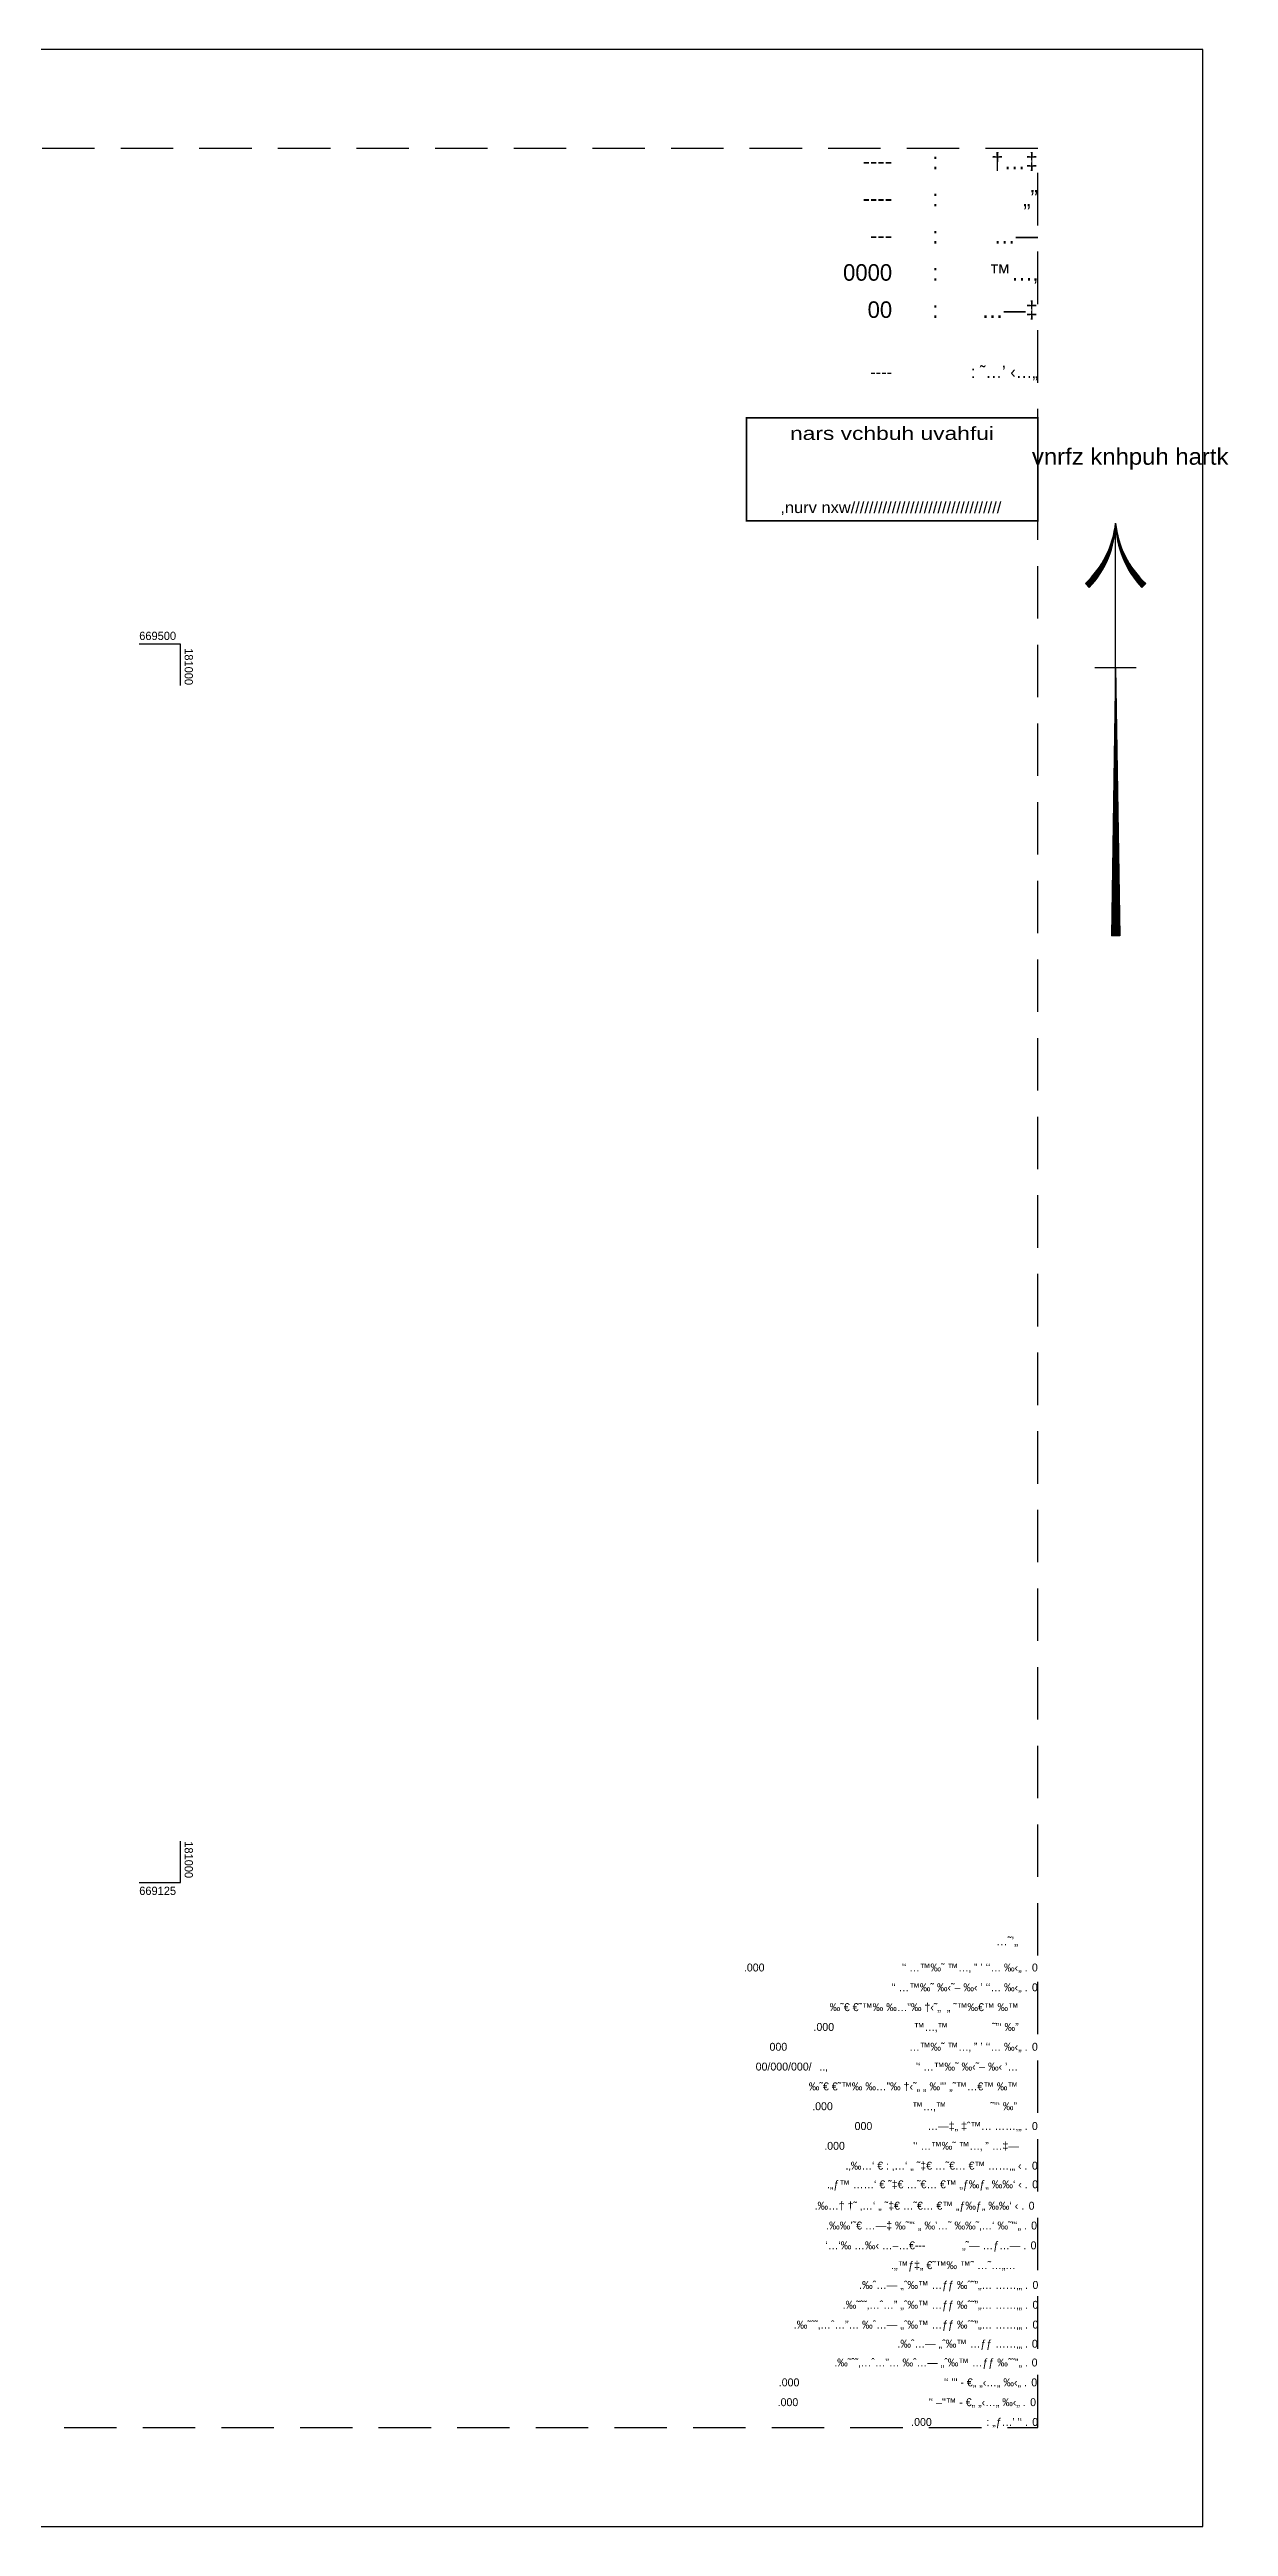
# Model space of a CAD drawing. Extents: x 180435 to 182279, y 668912 to 669787.
# Drawn here: x 180960 to 181317, y 668930 to 669680 of the extents above; entities that cross this region are included whole.
import ezdxf
from ezdxf.enums import TextEntityAlignment as Align

# ---------------------------------------------------------------- set-up
doc = ezdxf.new("R2010")
doc.units = 0
doc.header["$LTSCALE"] = 2.5
doc.header["$MEASUREMENT"] = 0
doc.linetypes.add('HIDDEN', pattern=[9.524999999999999, 6.35, -3.175])
doc.layers.get('0').update_dxf_attribs({"linetype": 'CONTINUOUS'})
for name, color, linetype in [('DFS', 2, 'CONTINUOUS'), ('DRWP002', 2, 'CONTINUOUS'), ('DRWS001', 2, 'CONTINUOUS'), ('DRWS006', 2, 'CONTINUOUS'), ('DRWT001', 2, 'CONTINUOUS'), ('DRWT003', 2, 'CONTINUOUS'), ('DRWT004', 2, 'CONTINUOUS'), ('חותמת-תצר', 5, 'CONTINUOUS')]:
    doc.layers.add(name, color=color, linetype=linetype)
doc.styles.add('HEBTXT', font='HEBTXT.shx')
doc.styles.add('MD-2010', font='hebtxt.shx', dxfattribs={"height": 1.25})
doc.styles.add('miryam', font='mirym.shx', dxfattribs={"height": 100})

# ---------------------------------------------------------------- blocks, each defined once
blk = doc.blocks.new('SU77_6')
at = {"color": 2, "style": 'MD-2010'}
blk.add_attdef('WN', text='', height=2, dxfattribs=at).set_placement((-1.937947931501185, 0.0004575517768898862), align=Align.RIGHT)
at = {"layer": 'DFS', "style": 'HEBTXT'}
blk.add_text('..‚', height=2, dxfattribs=at).set_placement((0, 0))
blk = doc.blocks.new('SUNORTHR')
at = {"color": 2}
for p, q in [((0, 65), (0, 100)), ((-6.403872921098891, 84.38151733106574), (-7.320254394406588, 85.37681601775166)), ((6.403872921098892, 84.38151733106574), (7.320254394406589, 85.37681601775166)), ((0, 65), (0, 68.5)), ((-5, 65), (5, 65)), ((0, 65), (-1, 0)), ((-0.02554744525547445, 65), (-0.5, 0)), ((0, 65), (1, 0)), ((0, 0), (0, 65)), ((0.5, 0), (3.044159906230268e-17, 65)), ((-0.2423076923076923, 44), (-0.75, 0)), ((-0.08076923076923077, 44), (-0.25, 0)), ((0.08076923076923077, 44), (0.25, 0)), ((0.2423076923076923, 44), (0.75, 0)), ((1, 0), (-1, 0))]:
    blk.add_line(p, q, dxfattribs=at)
for centre, start, end in [((-22.93668294439459, 102.3381048251573), 312.6360808484674, 354.179524759516), ((-22.99498270379199, 101.6700087177656), 313.8673465120373, 355.8461914261827), ((-23.0338264121041, 101.0004996162723), 315.0659592826666, 357.5128580928494), ((-23.05318120367573, 100.3301439922182), 316.2313638486169, 359.1795247595161), ((22.9366829443946, 102.3381048251573), 185.8204752404839, 227.3639191515327), ((22.99498270379199, 101.6700087177656), 184.1538085738173, 226.1326534879627), ((23.03382641210411, 101.0004996162723), 182.4871419071506, 224.9340407173334), ((23.05318120367573, 100.3301439922182), 180.8204752404839, 223.7686361513832), ((-22.95827527439944, 102.115598045472), 313.0500989810666, 341.0880374025801), ((-22.97770913656962, 101.8928923636358), 313.4605269894214, 341.6348140411041), ((-23.01009435205782, 101.4469680627099), 314.2705384293455, 342.7245557327126), ((-23.02304266061551, 101.2237913680788), 314.6700828809357, 343.2675196707672), ((-23.04244459266781, 100.7771138005079), 315.458146343693, 344.3496266687203), ((-23.04889639205126, 100.5536549228465), 315.8466220834477, 344.888765208451), ((23.04889639205127, 100.5536549228465), 195.111234791549, 224.1533779165523), ((23.04244459266782, 100.7771138005079), 195.6503733312797, 224.541853656307), ((23.02304266061551, 101.2237913680788), 196.7324803292328, 225.3299171190644), ((23.01009435205782, 101.4469680627099), 197.2754442672874, 225.7294615706545), ((22.97770913656962, 101.8928923636358), 198.3651859588959, 226.5394730105786), ((22.95827527439945, 102.115598045472), 198.9119625974199, 226.9499010189334)]:
    blk.add_arc(centre, 23.05554507412708, start, end, dxfattribs=at)
blk = doc.blocks.new('HEAN12')
at = {"layer": 'DRWT003', "style": 'HEBTXT'}
blk.add_text('  \'‘ –"™ - €„ „‹…„ ‰‹„ .', height=2, dxfattribs=at).set_placement((-2.511170887146363, -2.842170943040401e-14), align=Align.RIGHT)
at = {"layer": 'DRWT003', "style": 'HEBTXT', "flags": 8}
blk.add_attdef('NUM_T', text='', height=2, dxfattribs=at).set_placement((-59.9409527996354, 3.31529970765132e-05), align=Align.RIGHT)
blk.add_attdef('NO', (-1.404364525915412, 0), '', height=2, dxfattribs=at)
blk = doc.blocks.new('HEAN11')
at = {"layer": 'DRWT003', "style": 'HEBTXT'}
blk.add_text('  \'‘ ’" - €„ „‹…„ ‰‹„ .', height=2, dxfattribs=at).set_placement((-2.511172131737794, -2.842170943040401e-14), align=Align.RIGHT)
at = {"layer": 'DRWT003', "style": 'HEBTXT', "flags": 8}
blk.add_attdef('NUM_T', text='', height=2, dxfattribs=at).set_placement((-59.94095404422683, 3.31529970765132e-05), align=Align.RIGHT)
blk.add_attdef('NO', (-1.404365770506843, 0), '', height=2, dxfattribs=at)
blk = doc.blocks.new('HEAN15')
at = {"layer": 'DRWT003', "style": 'HEBTXT'}
blk.add_text('.‰˜ˆ˜‚…ˆ…”… ‰ˆ…— „ˆ‰™ …ƒƒ ‰ˆ˜”„… ……‚„ .', height=2, dxfattribs=at).set_placement((-2.439833450163064, 0), align=Align.RIGHT)
at = {"layer": 'DRWT003', "style": 'HEBTXT', "flags": 8}
blk.add_attdef('NO', (-1.333027088932113, 0), '', height=2, dxfattribs=at)
blk = doc.blocks.new('HEAN10')
at = {"layer": 'DRWT003', "style": 'HEBTXT'}
blk.add_text('.‰˜ˆ˜‚…ˆ…” „ˆ‰™ …ƒƒ ‰ˆ˜”„… ……‚„ .', height=2, dxfattribs=at).set_placement((-2.439833450163064, 0), align=Align.RIGHT)
at = {"layer": 'DRWT003', "style": 'HEBTXT', "flags": 8}
blk.add_attdef('NO', (-1.333027088932113, 0), '', height=2, dxfattribs=at)
blk = doc.blocks.new('HEAN9')
at = {"layer": 'DRWT003', "style": 'HEBTXT'}
blk.add_text('.‰ˆ…— „ˆ‰™ …ƒƒ ‰ˆ˜”„… ……‚„ .', height=2, dxfattribs=at).set_placement((-2.439833450163064, 0), align=Align.RIGHT)
at = {"layer": 'DRWT003', "style": 'HEBTXT', "flags": 8}
blk.add_attdef('NO', (-1.333027088932113, 0), '', height=2, dxfattribs=at)
blk = doc.blocks.new('HEAN8')
at = {"layer": 'DRWT003', "style": 'HEBTXT'}
for s, p in [('‘…‘‰ …‰‹ …–…€                „˜— …ƒ…— .', (-2.439833450163064, -2.842170943040401e-14)), ('.„™ƒ‡„ €˜™‰ ™˜ …˜…„…', (-5.043261057522272, -5.000000000000028))]:
    blk.add_text(s, height=2, dxfattribs=at).set_placement(p, align=Align.RIGHT)
at = {"layer": 'DRWT003', "style": 'HEBTXT', "flags": 8}
blk.add_attdef('NEK_BAK', text='', height=2, dxfattribs=at).set_placement((-27.88827548702477, -2.842170943040401e-14), align=Align.RIGHT)
blk.add_attdef('NO', (-1.333027088932113, 2.842170943040401e-14), '', height=2, dxfattribs=at)
blk = doc.blocks.new('HEAN7')
at = {"layer": 'DRWT003', "style": 'HEBTXT'}
blk.add_text('.‰‰’˜€ …—‡ ‰˜”‘ „ ‰’…˜ ‰‰˜‚…‘ ‰˜”‘„ .', height=2, dxfattribs=at).set_placement((-2.411054459041566, -2.842170943040401e-14), align=Align.RIGHT)
at = {"layer": 'DRWT003', "style": 'HEBTXT', "flags": 8}
blk.add_attdef('NO', (-1.333027088932113, 0), '', height=2, dxfattribs=at)
blk = doc.blocks.new('HEAN6')
at = {"layer": 'DRWT003', "style": 'HEBTXT'}
blk.add_text('.‰…† †˜ ‚…‘ „ ˜‡€ …˜€… €™ „ƒ‰ƒ„ ‰‰‘ ‹ .', height=2, dxfattribs=at).set_placement((-2.467012563973526, -2.842170943040401e-14), align=Align.RIGHT)
at = {"layer": 'DRWT003', "style": 'HEBTXT', "flags": 8}
blk.add_attdef('NO', (-1.333027088932113, 0), '', height=2, dxfattribs=at)
blk = doc.blocks.new('HEAN5')
at = {"layer": 'DRWT003', "style": 'HEBTXT'}
blk.add_text('.‚‰…‘ € : ‚…‘ „ ˜‡€ …˜€… €™ ……‚„ ‹ .', height=2, dxfattribs=at).set_placement((-2.467601810322918, -2.842170943040401e-14), align=Align.RIGHT)
at = {"layer": 'DRWT003', "style": 'HEBTXT', "flags": 8}
blk.add_attdef('NO', (-1.333027088932113, 0), '', height=2, dxfattribs=at)
blk = doc.blocks.new('HEAN4')
at = {"layer": 'DRWT003', "style": 'HEBTXT'}
for s, p in [('…—‡„ ‡ˆ™… ……‚„ .', (-2.439833450163121, -2.842170943040401e-14)), ("'‘ …™‰˜ ™…‚ ” …‡—", (-4.636977357025785, -5.000000000000028))]:
    blk.add_text(s, height=2, dxfattribs=at).set_placement(p, align=Align.RIGHT)
at = {"layer": 'DRWT003', "style": 'HEBTXT', "flags": 8}
for tag, p in [('GVUL', (-41.63032352294357, -2.842170943040401e-14)), ('MS_GUSH', (-48.55472201430791, -5.000000000000028))]:
    blk.add_attdef(tag, text='', height=2, dxfattribs=at).set_placement(p, align=Align.RIGHT)
blk.add_attdef('NO', (-1.333027088932113, -2.842170943040401e-14), '', height=2, dxfattribs=at)
blk = doc.blocks.new('HEAN3')
at = {"layer": 'DRWT003', "style": 'HEBTXT'}
for s, p in [(' …™‰˜ ™…‚ ” ’ ‘‘… ‰‹„ .', (-2.439833450163064, 0)), ("'‘ …™‰˜ ‰‹˜– ‰‹ ’…", (-4.844343128563366, -5)), ('   ‰˜€ €˜™‰ ‰…”‰ †‹˜„ „ ‰"’ „˜™…€™ ‰™', (-4.844343128563366, -10)), (' ™…‚™               ˜”‘ ‰”', (-5.106365048850591, -15))]:
    blk.add_text(s, height=2, dxfattribs=at).set_placement(p, align=Align.RIGHT)
at = {"layer": 'DRWT003', "style": 'HEBTXT', "flags": 8}
for p in [(-63.10224855167229, 0), (-51.58939217886513, -15)]:
    blk.add_attdef('MS_GUSH', text='', height=2, dxfattribs=at).set_placement(p, align=Align.RIGHT)
blk.add_attdef('NO', (-1.333027088932113, 0), '', height=2, dxfattribs=at)
blk = doc.blocks.new('HEAN2')
at = {"layer": 'DRWT003', "style": 'HEBTXT'}
for s, p in [("'‘ …™‰˜ ‰‹˜– ‰‹ ’ ‘‘… ‰‹„ .", (-2.439833450163121, 0)), ('‰˜€ €˜™‰ ‰…”‰ †‹˜„  „ ˜™‰€™ ‰™', (-4.690292125863323, -5)), (' ™…‚™               ˜”‘ ‰”', (-4.690292125863323, -10))]:
    blk.add_text(s, height=2, dxfattribs=at).set_placement(p, align=Align.RIGHT)
at = {"layer": 'DRWT003', "style": 'HEBTXT', "flags": 8}
blk.add_attdef('NO', (-1.333027088932113, 0), '', height=2, dxfattribs=at)
blk.add_attdef('MS_GUSH', text='', height=2, dxfattribs=at).set_placement((-51.26885085571934, -10), align=Align.RIGHT)
blk = doc.blocks.new('HEAN1')
at = {"layer": 'DRWT003', "style": 'HEBTXT'}
blk.add_text(" '‘ …™‰˜ ™…‚ ” ’ ‘‘… ‰‹„ .", height=2, dxfattribs=at).set_placement((-2.439833450163121, 0), align=Align.RIGHT)
at = {"layer": 'DRWT003', "style": 'HEBTXT', "flags": 8}
blk.add_attdef('MS_GUSH', text='', height=2, dxfattribs=at).set_placement((-68.83206712103419, 0), align=Align.RIGHT)
blk.add_attdef('NO', (-1.333027088932113, 0), '', height=2, dxfattribs=at)
blk = doc.blocks.new('HEAN13')
at = {"layer": 'DRWT003', "style": 'HEBTXT'}
blk.add_text(": „ƒ…’ '‘ .", height=2, dxfattribs=at).set_placement((-2.439833450163064, 0), align=Align.RIGHT)
at = {"layer": 'DRWT003', "style": 'HEBTXT', "flags": 8}
blk.add_attdef('MS_WORK', text='', height=2, dxfattribs=at).set_placement((-26.68609030272285, 0), align=Align.RIGHT)
blk.add_attdef('NO', (-1.333027088932113, 5.684341886080801e-14), '', height=2, dxfattribs=at)
blk = doc.blocks.new('HEAN16')
at = {"layer": 'DRWT003', "style": 'HEBTXT'}
blk.add_text('.„ƒ™ ……‘ € ˜‡€ …˜€… €™ „ƒ‰ƒ„ ‰‰‘ ‹ .', height=2, dxfattribs=at).set_placement((-1.133985475054914, 2.842170943040401e-14), align=Align.RIGHT)
at = {"layer": 'DRWT003', "style": 'MD-2010'}
blk.add_attdef('0', (0, 0), '', height=2, dxfattribs=at)
blk = doc.blocks.new('HEAN17')
at = {"layer": 'DRWT003', "style": 'HEBTXT'}
blk.add_text('.‰ˆ…— „ˆ‰™ …ƒƒ ……‚„ .', height=2, dxfattribs=at).set_placement((-0.9570588374124327, 0), align=Align.RIGHT)
at = {"layer": 'DRWT003', "style": 'MD-2010'}
blk.add_attdef('0', (0, 0), '', height=2, dxfattribs=at)
blk = doc.blocks.new('HEAN18')
at = {"layer": 'DRWT003', "style": 'HEBTXT'}
blk.add_text('.‰˜ˆ˜‚…ˆ…”… ‰ˆ…— „ˆ‰™ …ƒƒ ‰ˆ˜”„ .', height=2, dxfattribs=at).set_placement((-0.9570588374124327, 0), align=Align.RIGHT)
at = {"layer": 'DRWT003', "style": 'MD-2010'}
blk.add_attdef('0', (0, 0), '', height=2, dxfattribs=at)
blk = doc.blocks.new('חותמת-תצר')
at = {"layer": 'חותמת-תצר', "const_width": 0.5076562499999999, "flags": 128}
blk.add_lwpolyline([(-88.21480785222957, 0), (-88.21480785222957, 31.16040129214525), (0, 31.16040129214525), (0, 0)], close=True, dxfattribs=at)
at = {"layer": 'חותמת-תצר', "style": 'miryam'}
for s, height, width, p in [('nars vchbuh uvahfui', 3.971000000000001, 1.3, (-44.17582813167246, 26.52236366888974)), (',nurv nxw/////////////////////////////////', 3.384375, 1.1, (-44.51788786659017, 3.785930130048655))]:
    blk.add_text(s, height=height, dxfattribs=dict(at, width=width)).set_placement(p, align=Align.MIDDLE)
at = {"layer": 'חותמת-תצר', "style": 'miryam', "width": 1.09}
blk.add_text('vnrfz knhpuh hartk', height=4.963750000000001, dxfattribs=at).set_placement((-1.781631761085009, 16.94663683825638))

msp = doc.modelspace()

# ---------------------------------------------------------------- linework, layer by layer
at = {"color": 2}
for p, q in [((181309.6962988791, 669680.0336446953), (180434.6962988791, 669680.0336446953)), ((181309.6962988791, 668930.0336446953), (181309.6962988791, 669680.0336446953)), ((180434.6962988791, 668930.0336446953), (181309.6962988791, 668930.0336446953))]:
    msp.add_line(p, q, dxfattribs=at)
at = {"color": 30, "linetype": 'HIDDEN'}
for p, q in [((181259.6962988791, 669650.0336446953), (180464.6962988791, 669650.0336446953)), ((181259.6962988791, 668960.0336446953), (181259.6962988791, 669650.0336446953)), ((180464.6962988791, 668960.0336446953), (181259.6962988791, 668960.0336446953))]:
    msp.add_line(p, q, dxfattribs=at)
at = {"layer": 'DRWP002'}
for p, q in [((181000, 669500), (180987.5, 669500)), ((181000, 669487.5), (181000, 669500)), ((181000, 669125), (181000, 669137.5)), ((180987.5, 669125), (181000, 669125))]:
    msp.add_line(p, q, dxfattribs=at)

# ---------------------------------------------------------------- block references
msp.add_blockref('חותמת-תצר', (181259.6797265461, 669537.3675044959))
at = {"xscale": 1.2, "yscale": 1.2, "zscale": 1.2}
for name, p, values in [('HEAN1', (181259.49409671, 669098.0813800186), {'NO': '0', 'MS_GUSH': '.000'}), ('HEAN2', (181259.49409671, 669092.0813800186), {'NO': '0', 'MS_GUSH': '.000'}), ('HEAN4', (181259.49409671, 669050.0813800186), {'NO': '0', 'GVUL': '000', 'MS_GUSH': '.000'}), ('HEAN5', (181259.49409671, 669038.0813800186), {'NO': '0'}), ('HEAN16', (181257.9728149855, 669032.4311214219), {'0': '0'}), ('HEAN6', (181258.502953218, 669025.9533774495), {'NO': '0'}), ('HEAN7', (181259.2522907391, 669019.9533774495), {'NO': '0'}), ('HEAN8', (181259.0910860877, 669013.9533774495), {'NO': '0', 'NEK_BAK': '---'}), ('HEAN9', (181259.6553013613, 669001.9533774495), {'NO': '0'}), ('HEAN10', (181259.6605633934, 668995.9533774495), {'NO': '0'}), ('HEAN15', (181259.6605627227, 668989.9533774495), {'NO': '0'}), ('HEAN17', (181257.8739983271, 668984.1677733803), {'0': '0'}), ('HEAN18', (181257.8040121126, 668978.483286012), {'0': '0'}), ('HEAN11', (181259.3855018942, 668972.464538107), {'NO': '0', 'NUM_T': '.000'}), ('HEAN12', (181259.0446764851, 668966.464538107), {'NO': '0', 'NUM_T': '.000'}), ('HEAN13', (181259.5899974078, 668960.464538107), {'NO': '0', 'MS_WORK': '.000'})]:
    msp.add_blockref(name, p, dxfattribs=at).add_auto_attribs(values)
ref = msp.add_blockref('HEAN3', (181259.49409671, 669074.0813800186), dxfattribs=dict(xscale=1.2, yscale=1.2, zscale=1.2))
ref.add_attrib('NO', '0', (181257.8944642033, 669074.0813800186), dxfattribs={"layer": 'DRWT003', "height": 2.4, "style": 'HEBTXT', "flags": 8})
ref.add_attrib('MS_GUSH', '000', dxfattribs={"layer": 'DRWT003', "height": 2.4, "style": 'HEBTXT', "flags": 8}).set_placement((181183.771398448, 669074.0813800186), align=Align.RIGHT)
ref.add_attrib('MS_GUSH', '.000', dxfattribs={"layer": 'DRWT003', "height": 2.4, "style": 'HEBTXT', "flags": 8}).set_placement((181197.5868260953, 669056.0813800186), align=Align.RIGHT)
at = {"layer": 'DRWS001', "xscale": 1.25, "yscale": 1.25, "zscale": 1.25}
msp.add_blockref('SUNORTHR', (181283.2279654348, 669411.6688112834), dxfattribs=at)
at = {"layer": 'DRWS006', "xscale": 1.2, "yscale": 1.2, "zscale": 1.2}
msp.add_blockref('SU77_6', (181193.49409671, 669068.0813800186), dxfattribs=at).add_auto_attribs({'WN': '00/000/000/'})

# ---------------------------------------------------------------- texts
at = {"layer": 'DFS', "style": 'HEBTXT'}
msp.add_text('…˜’„', height=2.64, dxfattribs=at).set_placement((181253.6873865568, 669105.9989357634), align=Align.RIGHT)
at = {"layer": 'DRWT001', "color": 2, "style": 'HEBTXT'}
for s, height, p in [('----', 5, (181215.5574731638, 669643.7843579543)), (':', 5, (181229.5329630553, 669643.7843579543)), ('†…‡', 5, (181259.6962988791, 669643.7843579543)), ('„”', 5, (181259.6962988791, 669632.5343579543)), ('----', 5, (181215.5574731638, 669632.5343579543)), (':', 5, (181229.5329630553, 669632.5343579543)), ('---', 5, (181215.5574731638, 669621.2843579543)), (':', 5, (181229.5329630553, 669621.2843579543)), ('…—', 5, (181259.6962988791, 669621.2843579543)), ('0000', 5, (181215.5574731638, 669610.0343579543)), ('™…‚', 5, (181259.6962988791, 669610.0343579543)), (':', 5, (181229.5329630553, 669610.0343579543)), ('00', 5, (181215.5574731638, 669598.7843579543)), (':', 5, (181229.5329630553, 669598.7843579543)), ('…—‡', 5, (181259.6962988791, 669598.7843579543)), ('----', 3.75, (181215.5574731638, 669580.5705012465)), (': ˜…’ ‹…„', 3.75, (181259.6962988791, 669580.5705012465))]:
    msp.add_text(s, height=height, dxfattribs=at).set_placement(p, align=Align.RIGHT)
at = {"layer": 'DRWT004', "style": 'HEBTXT'}
for s, p in [('669500', (180987.5, 669501.25)), ('669125', (180987.5, 669121.25))]:
    msp.add_text(s, height=2.5, dxfattribs=at).set_placement(p)
for p in [(181001.25, 669498.75), (181001.25, 669137.5)]:
    msp.add_text('181000', height=2.5, rotation=270, dxfattribs=at).set_placement(p)

doc.saveas('drawing.dxf')
